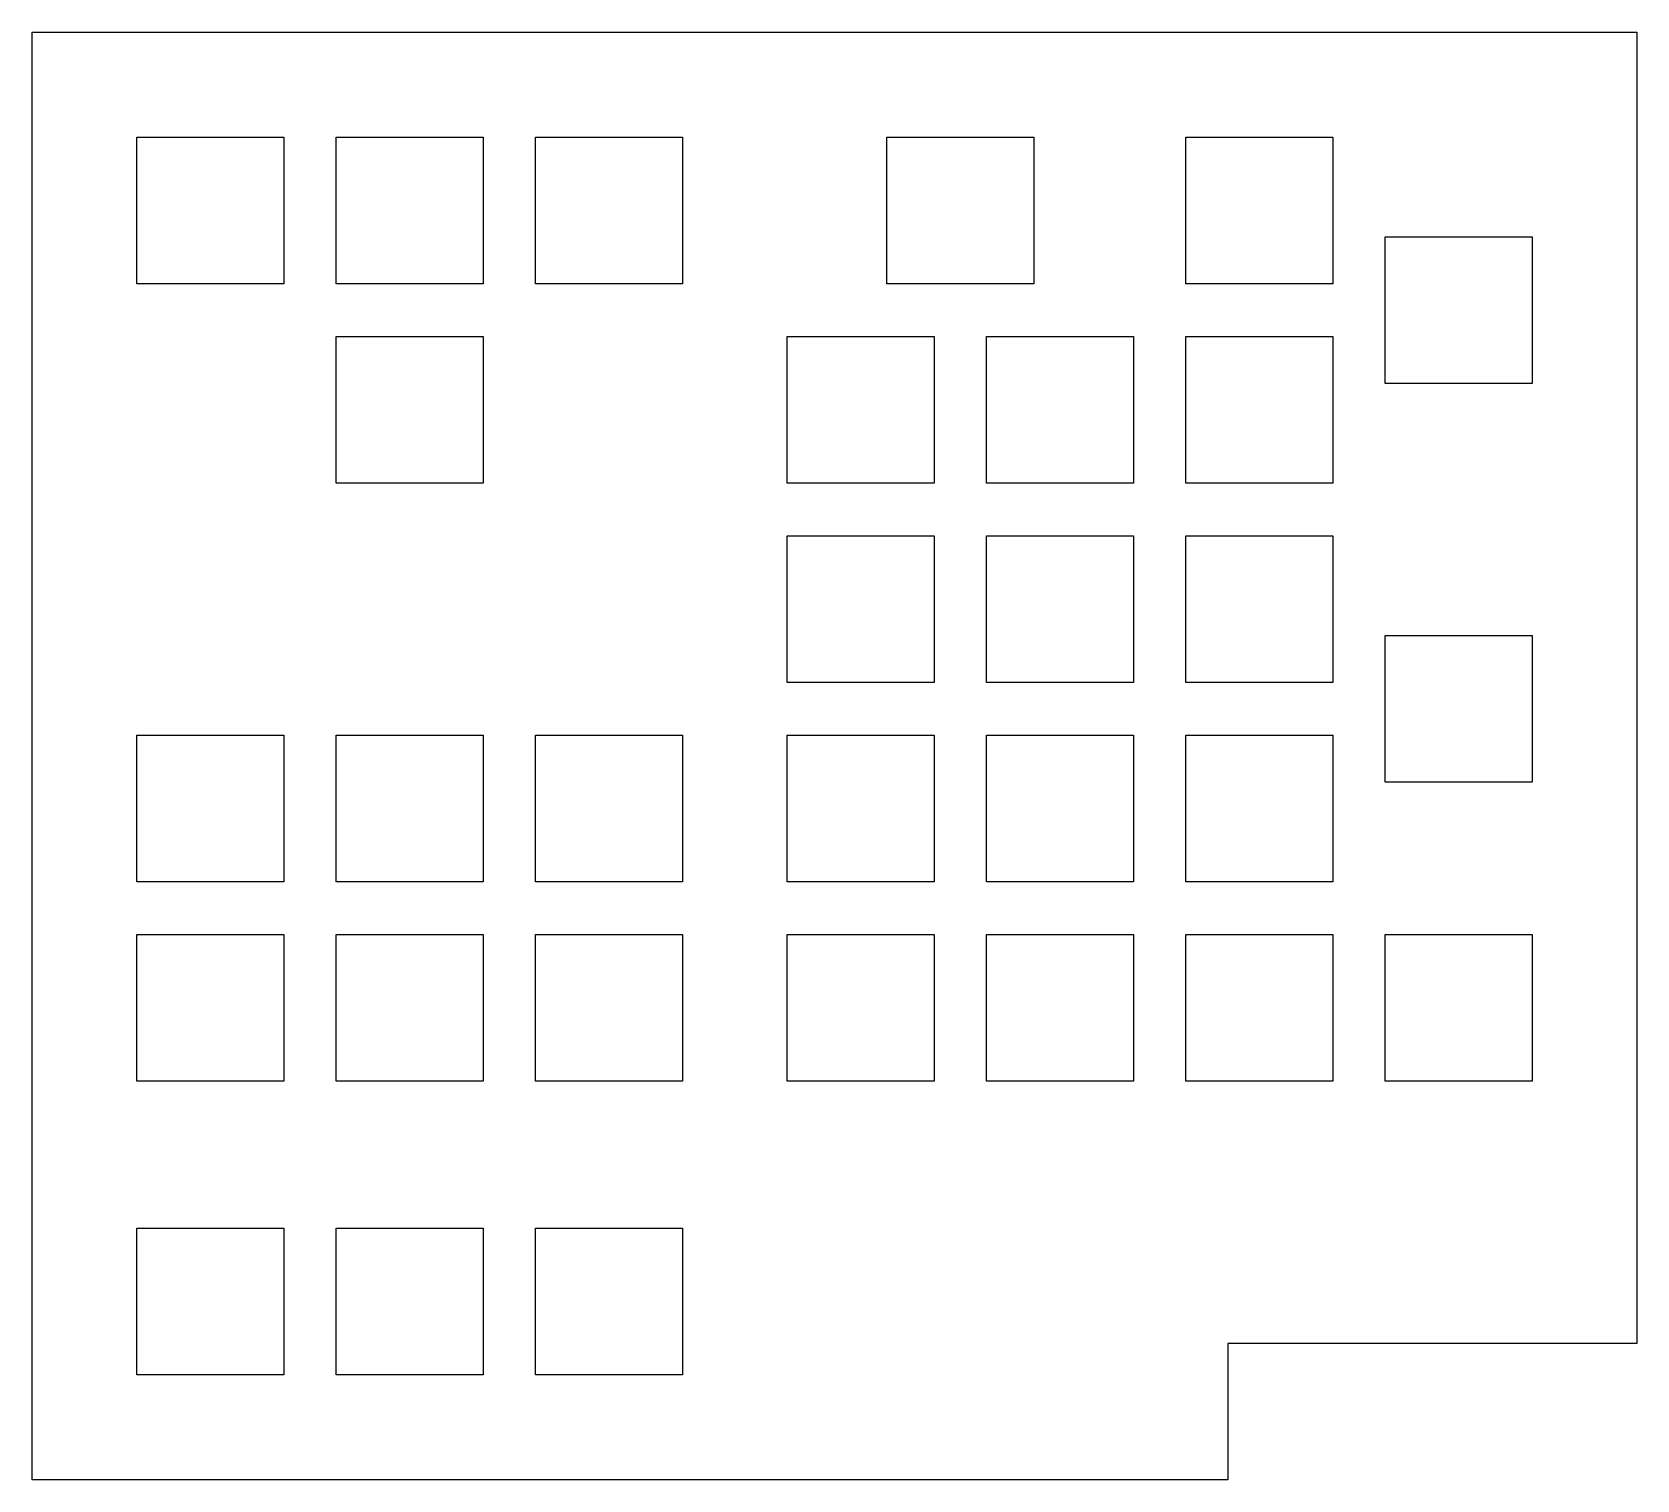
# Model space of a CAD drawing. Extents: x 0 to 153, y 0 to 138.
import ezdxf

# ---------------------------------------------------------------- set-up
doc = ezdxf.new("R2010")
doc.units = 0
doc.header["$MEASUREMENT"] = 0
doc.layers.get('0').update_dxf_attribs({"true_color": 0xffffff})

msp = doc.modelspace()

# ---------------------------------------------------------------- linework, layer by layer
at = {"color": 5, "true_color": 0x0000ff}
for p, q in [((0, 0), (0, 138)), ((0, 138), (153, 138)), ((153, 138), (153, 13)), ((10, 114), (10, 128)), ((10, 128), (24, 128)), ((24, 128), (24, 114)), ((29, 114), (29, 128)), ((29, 128), (43, 128)), ((43, 128), (43, 114)), ((48, 114), (48, 128)), ((48, 128), (62, 128)), ((62, 128), (62, 114)), ((81.5, 114), (81.5, 128)), ((81.5, 128), (95.5, 128)), ((95.5, 128), (95.5, 114)), ((110, 114), (110, 128)), ((110, 128), (124, 128)), ((124, 128), (124, 114)), ((129, 104.5), (129, 118.5)), ((129, 118.5), (143, 118.5)), ((143, 118.5), (143, 104.5)), ((24, 114), (10, 114)), ((43, 114), (29, 114)), ((62, 114), (48, 114)), ((95.5, 114), (81.5, 114)), ((124, 114), (110, 114)), ((29, 95), (29, 109)), ((29, 109), (43, 109)), ((43, 109), (43, 95)), ((72, 95), (72, 109)), ((72, 109), (86, 109)), ((86, 109), (86, 95)), ((91, 95), (91, 109)), ((91, 109), (105, 109)), ((105, 109), (105, 95)), ((110, 95), (110, 109)), ((110, 109), (124, 109)), ((124, 109), (124, 95)), ((143, 104.5), (129, 104.5)), ((43, 95), (29, 95)), ((86, 95), (72, 95)), ((105, 95), (91, 95)), ((124, 95), (110, 95)), ((72, 76), (72, 90)), ((72, 90), (86, 90)), ((86, 90), (86, 76)), ((91, 76), (91, 90)), ((91, 90), (105, 90)), ((105, 90), (105, 76)), ((110, 76), (110, 90)), ((110, 90), (124, 90)), ((124, 90), (124, 76)), ((129, 66.5), (129, 80.5)), ((129, 80.5), (143, 80.5)), ((143, 80.5), (143, 66.5)), ((86, 76), (72, 76)), ((105, 76), (91, 76)), ((124, 76), (110, 76)), ((10, 57), (10, 71)), ((10, 71), (24, 71)), ((24, 71), (24, 57)), ((29, 57), (29, 71)), ((29, 71), (43, 71)), ((43, 71), (43, 57)), ((48, 57), (48, 71)), ((48, 71), (62, 71)), ((62, 71), (62, 57)), ((72, 57), (72, 71)), ((72, 71), (86, 71)), ((86, 71), (86, 57)), ((91, 57), (91, 71)), ((91, 71), (105, 71)), ((105, 71), (105, 57)), ((110, 57), (110, 71)), ((110, 71), (124, 71)), ((124, 71), (124, 57)), ((143, 66.5), (129, 66.5)), ((24, 57), (10, 57)), ((43, 57), (29, 57)), ((62, 57), (48, 57)), ((86, 57), (72, 57)), ((105, 57), (91, 57)), ((124, 57), (110, 57)), ((10, 38), (10, 52)), ((10, 52), (24, 52)), ((24, 52), (24, 38)), ((29, 38), (29, 52)), ((29, 52), (43, 52)), ((43, 52), (43, 38)), ((48, 38), (48, 52)), ((48, 52), (62, 52)), ((62, 52), (62, 38)), ((72, 38), (72, 52)), ((72, 52), (86, 52)), ((86, 52), (86, 38)), ((91, 38), (91, 52)), ((91, 52), (105, 52)), ((105, 52), (105, 38)), ((110, 38), (110, 52)), ((110, 52), (124, 52)), ((124, 52), (124, 38)), ((129, 38), (129, 52)), ((129, 52), (143, 52)), ((143, 52), (143, 38)), ((24, 38), (10, 38)), ((43, 38), (29, 38)), ((62, 38), (48, 38)), ((86, 38), (72, 38)), ((105, 38), (91, 38)), ((124, 38), (110, 38)), ((143, 38), (129, 38)), ((10, 10), (10, 24)), ((10, 24), (24, 24)), ((24, 24), (24, 10)), ((29, 10), (29, 24)), ((29, 24), (43, 24)), ((43, 24), (43, 10)), ((48, 10), (48, 24)), ((48, 24), (62, 24)), ((62, 24), (62, 10)), ((153, 13), (114, 13)), ((114, 13), (114, 0)), ((24, 10), (10, 10)), ((43, 10), (29, 10)), ((62, 10), (48, 10)), ((114, 0), (0, 0))]:
    msp.add_line(p, q, dxfattribs=at)

doc.saveas('drawing.dxf')
